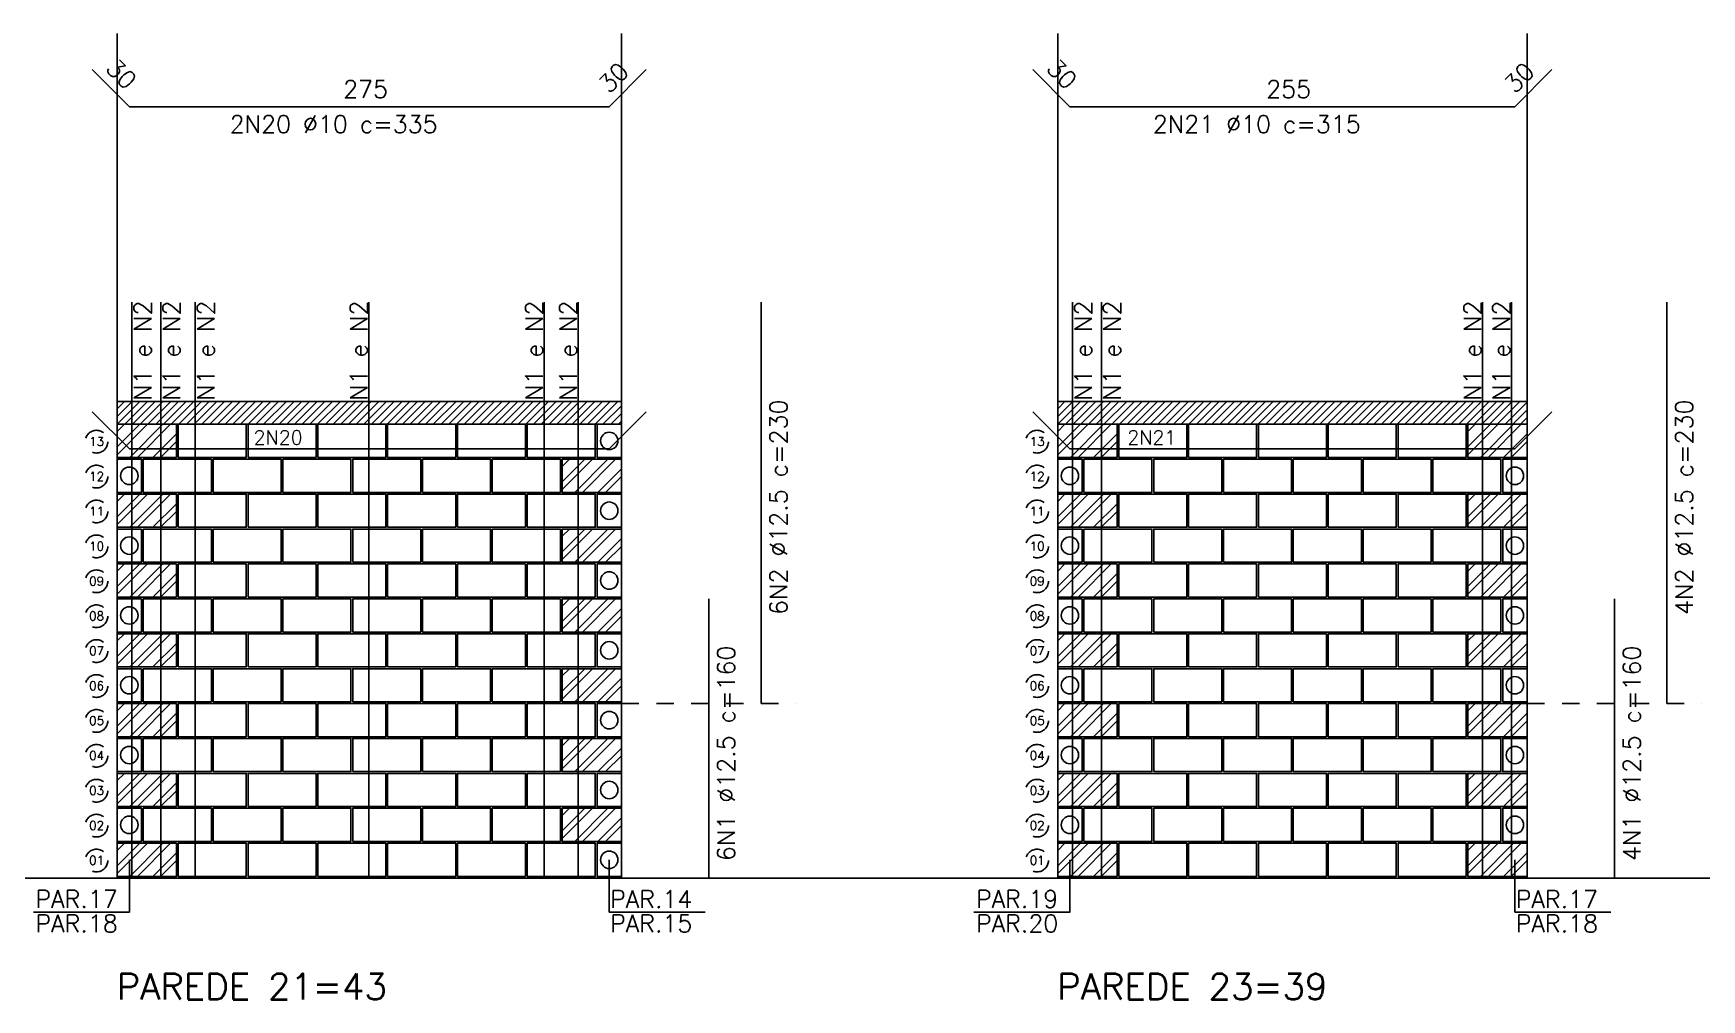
# Model space of a CAD drawing. Extents: x 0 to 187, y -7 to 20.
# Drawn here: x 129.14 to 138.7, y 3.31 to 8.84 of the extents above; entities that cross this region are included whole.
import ezdxf

# ---------------------------------------------------------------- set-up
doc = ezdxf.new("R2010")
doc.units = 0
doc.header["$LTSCALE"] = 0.5
doc.header["$MEASUREMENT"] = 0
doc.linetypes.add('CENTER', pattern=[2, 1.25, -0.25, 0.25, -0.25])
doc.linetypes.add('HIDDEN', pattern=[0.375, 0.25, -0.125])
doc.layers.get('0').update_dxf_attribs({"linetype": 'CONTINUOUS'})
for name, color, linetype in [('AUX00', 7, 'HIDDEN'), ('AUX01', 1, 'CONTINUOUS'), ('B34', 150, 'CONTINUOUS'), ('B34C', 160, 'CONTINUOUS'), ('B39', 2, 'CONTINUOUS'), ('B39C', 5, 'CONTINUOUS'), ('BLOCOPERP', 2, 'CONTINUOUS'), ('BP', 106, 'CONTINUOUS'), ('EIX01', 1, 'CENTER'), ('FERRO_CANALETA', 4, 'CONTINUOUS'), ('FERRO_GROUTE', 4, 'CONTINUOUS'), ('H34', 9, 'CONTINUOUS'), ('HATCHLAJE', 251, 'HIDDEN'), ('TXT02', 2, 'CONTINUOUS'), ('TXT05', 4, 'CONTINUOUS'), ('VIG02', 3, 'CONTINUOUS')]:
    doc.layers.add(name, color=color, linetype=linetype)
doc.styles.add('ROMANS', font='romans.shx')

# ---------------------------------------------------------------- blocks, each defined once
blk = doc.blocks.new('A$C57CC6AC6')
at = {"layer": 'BP'}
blk.add_lwpolyline([(0, 0.19), (0, 0), (0.14, 0), (0.14, 0.19)], close=True, dxfattribs=at)
blk.add_circle((0.07, 0.095), 0.05, dxfattribs=at)

msp = doc.modelspace()

# ---------------------------------------------------------------- hatches: boundary and pattern name
at = {"layer": 'H34'}
h = msp.add_hatch(dxfattribs=at)
h.set_pattern_fill('ANSI32', color=256, scale=0.25, style=0)
h.set_pattern_definition([(45, (268.48717, -97.68135), (-0.06629126, 0.06629126), []), (45, (268.53137, -97.68135), (-0.06629126, 0.06629126), [])])
h.paths.add_polyline_path([(129.619, 6.604), (129.619, 6.414), (129.959, 6.414), (129.959, 6.604)])
h = msp.add_hatch(dxfattribs=at)
h.set_pattern_fill('ANSI32', color=256, scale=0.25, style=0)
h.set_pattern_definition([(45, (273.87717, -97.68135), (-0.06629126, 0.06629126), []), (45, (273.92137, -97.68135), (-0.06629126, 0.06629126), [])])
h.paths.add_polyline_path([(135.009, 6.604), (135.009, 6.414), (135.349, 6.414), (135.349, 6.604)])
h = msp.add_hatch(dxfattribs=at)
h.set_pattern_fill('ANSI32', color=256, scale=0.25, style=0)
h.set_pattern_definition([(45, (276.22717, -97.68135), (-0.06629126, 0.06629126), []), (45, (276.27137, -97.68135), (-0.06629126, 0.06629126), [])])
h.paths.add_polyline_path([(137.359, 6.604), (137.359, 6.414), (137.699, 6.414), (137.699, 6.604)])
h = msp.add_hatch(dxfattribs=at)
h.set_pattern_fill('ANSI32', color=256, scale=0.25, style=0)
h.set_pattern_definition([(45, (271.03717, -97.88135), (-0.06629126, 0.06629126), []), (45, (271.08137, -97.88135), (-0.06629126, 0.06629126), [])])
h.paths.add_polyline_path([(132.169, 6.404), (132.169, 6.214), (132.509, 6.214), (132.509, 6.404)])
h = msp.add_hatch(dxfattribs=at)
h.set_pattern_fill('ANSI32', color=256, scale=0.25, style=0)
h.set_pattern_definition([(45, (268.48717, -98.08135), (-0.06629126, 0.06629126), []), (45, (268.53137, -98.08135), (-0.06629126, 0.06629126), [])])
h.paths.add_polyline_path([(129.619, 6.204), (129.619, 6.014), (129.959, 6.014), (129.959, 6.204)])
h = msp.add_hatch(dxfattribs=at)
h.set_pattern_fill('ANSI32', color=256, scale=0.25, style=0)
h.set_pattern_definition([(45, (273.87717, -98.08135), (-0.06629126, 0.06629126), []), (45, (273.92137, -98.08135), (-0.06629126, 0.06629126), [])])
h.paths.add_polyline_path([(135.009, 6.204), (135.009, 6.014), (135.349, 6.014), (135.349, 6.204)])
h = msp.add_hatch(dxfattribs=at)
h.set_pattern_fill('ANSI32', color=256, scale=0.25, style=0)
h.set_pattern_definition([(45, (276.22717, -98.08135), (-0.06629126, 0.06629126), []), (45, (276.27137, -98.08135), (-0.06629126, 0.06629126), [])])
h.paths.add_polyline_path([(137.359, 6.204), (137.359, 6.014), (137.699, 6.014), (137.699, 6.204)])
h = msp.add_hatch(dxfattribs=at)
h.set_pattern_fill('ANSI32', color=256, scale=0.25, style=0)
h.set_pattern_definition([(45, (271.03717, -98.28135), (-0.06629126, 0.06629126), []), (45, (271.08137, -98.28135), (-0.06629126, 0.06629126), [])])
h.paths.add_polyline_path([(132.169, 6.004), (132.169, 5.814), (132.509, 5.814), (132.509, 6.004)])
h = msp.add_hatch(dxfattribs=at)
h.set_pattern_fill('ANSI32', color=256, scale=0.25, style=0)
h.set_pattern_definition([(45, (268.48717, -98.48135), (-0.06629126, 0.06629126), []), (45, (268.53137, -98.48135), (-0.06629126, 0.06629126), [])])
h.paths.add_polyline_path([(129.619, 5.804), (129.619, 5.614), (129.959, 5.614), (129.959, 5.804)])
h = msp.add_hatch(dxfattribs=at)
h.set_pattern_fill('ANSI32', color=256, scale=0.25, style=0)
h.set_pattern_definition([(45, (273.87717, -98.48135), (-0.06629126, 0.06629126), []), (45, (273.92137, -98.48135), (-0.06629126, 0.06629126), [])])
h.paths.add_polyline_path([(135.009, 5.804), (135.009, 5.614), (135.349, 5.614), (135.349, 5.804)])
h = msp.add_hatch(dxfattribs=at)
h.set_pattern_fill('ANSI32', color=256, scale=0.25, style=0)
h.set_pattern_definition([(45, (276.22717, -98.48135), (-0.06629126, 0.06629126), []), (45, (276.27137, -98.48135), (-0.06629126, 0.06629126), [])])
h.paths.add_polyline_path([(137.359, 5.804), (137.359, 5.614), (137.699, 5.614), (137.699, 5.804)])
h = msp.add_hatch(dxfattribs=at)
h.set_pattern_fill('ANSI32', color=256, scale=0.25, style=0)
h.set_pattern_definition([(45, (271.03717, -98.68135), (-0.06629126, 0.06629126), []), (45, (271.08137, -98.68135), (-0.06629126, 0.06629126), [])])
h.paths.add_polyline_path([(132.169, 5.604), (132.169, 5.414), (132.509, 5.414), (132.509, 5.604)])
h = msp.add_hatch(dxfattribs=at)
h.set_pattern_fill('ANSI32', color=256, scale=0.25, style=0)
h.set_pattern_definition([(45, (268.48717, -98.88135), (-0.06629126, 0.06629126), []), (45, (268.53137, -98.88135), (-0.06629126, 0.06629126), [])])
h.paths.add_polyline_path([(129.619, 5.404), (129.619, 5.214), (129.959, 5.214), (129.959, 5.404)])
h = msp.add_hatch(dxfattribs=at)
h.set_pattern_fill('ANSI32', color=256, scale=0.25, style=0)
h.set_pattern_definition([(45, (273.87717, -98.88135), (-0.06629126, 0.06629126), []), (45, (273.92137, -98.88135), (-0.06629126, 0.06629126), [])])
h.paths.add_polyline_path([(135.009, 5.404), (135.009, 5.214), (135.349, 5.214), (135.349, 5.404)])
h = msp.add_hatch(dxfattribs=at)
h.set_pattern_fill('ANSI32', color=256, scale=0.25, style=0)
h.set_pattern_definition([(45, (276.22717, -98.88135), (-0.06629126, 0.06629126), []), (45, (276.27137, -98.88135), (-0.06629126, 0.06629126), [])])
h.paths.add_polyline_path([(137.359, 5.404), (137.359, 5.214), (137.699, 5.214), (137.699, 5.404)])
h = msp.add_hatch(dxfattribs=at)
h.set_pattern_fill('ANSI32', color=256, scale=0.25, style=0)
h.set_pattern_definition([(45, (271.03717, -99.08135), (-0.06629126, 0.06629126), []), (45, (271.08137, -99.08135), (-0.06629126, 0.06629126), [])])
h.paths.add_polyline_path([(132.169, 5.204), (132.169, 5.014), (132.509, 5.014), (132.509, 5.204)])
h = msp.add_hatch(dxfattribs=at)
h.set_pattern_fill('ANSI32', color=256, scale=0.25, style=0)
h.set_pattern_definition([(45, (268.48717, -99.28135), (-0.06629126, 0.06629126), []), (45, (268.53137, -99.28135), (-0.06629126, 0.06629126), [])])
h.paths.add_polyline_path([(129.619, 5.004), (129.619, 4.814), (129.959, 4.814), (129.959, 5.004)])
h = msp.add_hatch(dxfattribs=at)
h.set_pattern_fill('ANSI32', color=256, scale=0.25, style=0)
h.set_pattern_definition([(45, (273.87717, -99.28135), (-0.06629126, 0.06629126), []), (45, (273.92137, -99.28135), (-0.06629126, 0.06629126), [])])
h.paths.add_polyline_path([(135.009, 5.004), (135.009, 4.814), (135.349, 4.814), (135.349, 5.004)])
h = msp.add_hatch(dxfattribs=at)
h.set_pattern_fill('ANSI32', color=256, scale=0.25, style=0)
h.set_pattern_definition([(45, (276.22717, -99.28135), (-0.06629126, 0.06629126), []), (45, (276.27137, -99.28135), (-0.06629126, 0.06629126), [])])
h.paths.add_polyline_path([(137.359, 5.004), (137.359, 4.814), (137.699, 4.814), (137.699, 5.004)])
h = msp.add_hatch(dxfattribs=at)
h.set_pattern_fill('ANSI32', color=256, scale=0.25, style=0)
h.set_pattern_definition([(45, (271.03717, -99.48135), (-0.06629126, 0.06629126), []), (45, (271.08137, -99.48135), (-0.06629126, 0.06629126), [])])
h.paths.add_polyline_path([(132.169, 4.804), (132.169, 4.614), (132.509, 4.614), (132.509, 4.804)])
h = msp.add_hatch(dxfattribs=at)
h.set_pattern_fill('ANSI32', color=256, scale=0.25, style=0)
h.set_pattern_definition([(45, (268.48717, -99.68135), (-0.06629126, 0.06629126), []), (45, (268.53137, -99.68135), (-0.06629126, 0.06629126), [])])
h.paths.add_polyline_path([(129.619, 4.604), (129.619, 4.414), (129.959, 4.414), (129.959, 4.604)])
h = msp.add_hatch(dxfattribs=at)
h.set_pattern_fill('ANSI32', color=256, scale=0.25, style=0)
h.set_pattern_definition([(45, (273.87717, -99.68135), (-0.06629126, 0.06629126), []), (45, (273.92137, -99.68135), (-0.06629126, 0.06629126), [])])
h.paths.add_polyline_path([(135.009, 4.604), (135.009, 4.414), (135.349, 4.414), (135.349, 4.604)])
h = msp.add_hatch(dxfattribs=at)
h.set_pattern_fill('ANSI32', color=256, scale=0.25, style=0)
h.set_pattern_definition([(45, (276.22717, -99.68135), (-0.06629126, 0.06629126), []), (45, (276.27137, -99.68135), (-0.06629126, 0.06629126), [])])
h.paths.add_polyline_path([(137.359, 4.604), (137.359, 4.414), (137.699, 4.414), (137.699, 4.604)])
h = msp.add_hatch(dxfattribs=at)
h.set_pattern_fill('ANSI32', color=256, scale=0.25, style=0)
h.set_pattern_definition([(45, (271.03717, -99.88135), (-0.06629126, 0.06629126), []), (45, (271.08137, -99.88135), (-0.06629126, 0.06629126), [])])
h.paths.add_polyline_path([(132.169, 4.404), (132.169, 4.214), (132.509, 4.214), (132.509, 4.404)])
h = msp.add_hatch(dxfattribs=at)
h.set_pattern_fill('ANSI32', color=256, scale=0.25, style=0)
h.set_pattern_definition([(45, (268.48717, -100.08135), (-0.06629126, 0.06629126), []), (45, (268.53137, -100.08135), (-0.06629126, 0.06629126), [])])
h.paths.add_polyline_path([(129.619, 4.204), (129.619, 4.014), (129.959, 4.014), (129.959, 4.204)])
h = msp.add_hatch(dxfattribs=at)
h.set_pattern_fill('ANSI32', color=256, scale=0.25, style=0)
h.set_pattern_definition([(45, (273.87717, -100.08135), (-0.06629126, 0.06629126), []), (45, (273.92137, -100.08135), (-0.06629126, 0.06629126), [])])
h.paths.add_polyline_path([(135.009, 4.204), (135.009, 4.014), (135.349, 4.014), (135.349, 4.204)])
h = msp.add_hatch(dxfattribs=at)
h.set_pattern_fill('ANSI32', color=256, scale=0.25, style=0)
h.set_pattern_definition([(45, (276.22717, -100.08135), (-0.06629126, 0.06629126), []), (45, (276.27137, -100.08135), (-0.06629126, 0.06629126), [])])
h.paths.add_polyline_path([(137.359, 4.204), (137.359, 4.014), (137.699, 4.014), (137.699, 4.204)])
at = {"layer": 'HATCHLAJE'}
h = msp.add_hatch(dxfattribs=at)
h.set_pattern_fill('ANSI31', color=256, scale=0.25, style=0)
h.set_pattern_definition([(45, (129.61897, 6.603954), (-0.0220971, 0.0220971), [])])
h.paths.add_polyline_path([(132.509, 6.604), (129.619, 6.604), (129.619, 6.734), (132.509, 6.734)])
h = msp.add_hatch(dxfattribs=at)
h.set_pattern_fill('ANSI31', color=256, scale=0.25, style=0)
h.set_pattern_definition([(45, (135.00897, 6.603954), (-0.0220971, 0.0220971), [])])
h.paths.add_polyline_path([(137.699, 6.604), (135.009, 6.604), (135.009, 6.734), (137.699, 6.734)])

# ---------------------------------------------------------------- linework, layer by layer
msp.add_xline((74.1389, 4.004), (1, 0))
at = {"layer": 'AUX00'}
for centre in [(129.5006, 6.5046), (134.8906, 6.5046), (129.5006, 6.3046), (134.8906, 6.3046), (129.5006, 6.1046), (134.8906, 6.1046), (129.5006, 5.9046), (134.8906, 5.9046), (129.5006, 5.7046), (134.8906, 5.7046), (129.5006, 5.5046), (134.8906, 5.5046), (129.5006, 5.3046), (134.8906, 5.3046), (129.5006, 5.1046), (134.8906, 5.1046), (129.5006, 4.9046), (134.8906, 4.9046), (129.5006, 4.7046), (134.8906, 4.7046), (129.5006, 4.5046), (134.8906, 4.5046), (129.5006, 4.3046), (134.8906, 4.3046), (129.5006, 4.1046), (134.8906, 4.1046)]:
    msp.add_circle(centre, 0.065, dxfattribs=at)
at = {"layer": 'AUX01'}
for points in [[(129.619, 8.844), (129.619, 4.004), (132.509, 4.004), (132.509, 8.844)], [(135.009, 8.844), (135.009, 4.004), (137.699, 4.004), (137.699, 8.844)], [(129.689, 4.109), (129.689, 3.809), (129.139, 3.809)], [(132.439, 4.109), (132.439, 3.809), (132.989, 3.809)], [(135.079, 4.109), (135.079, 3.809), (134.529, 3.809)], [(137.629, 4.109), (137.629, 3.809), (138.179, 3.809)]]:
    msp.add_lwpolyline(points, dxfattribs=at)
at = {"layer": 'B34'}
for points in [[(132.509, 6.214), (132.169, 6.214), (132.169, 6.404), (132.509, 6.404)], [(129.959, 6.014), (129.619, 6.014), (129.619, 6.204), (129.959, 6.204)], [(135.349, 6.014), (135.009, 6.014), (135.009, 6.204), (135.349, 6.204)], [(137.699, 6.014), (137.359, 6.014), (137.359, 6.204), (137.699, 6.204)], [(132.509, 5.814), (132.169, 5.814), (132.169, 6.004), (132.509, 6.004)], [(129.959, 5.614), (129.619, 5.614), (129.619, 5.804), (129.959, 5.804)], [(135.349, 5.614), (135.009, 5.614), (135.009, 5.804), (135.349, 5.804)], [(137.699, 5.614), (137.359, 5.614), (137.359, 5.804), (137.699, 5.804)], [(132.509, 5.414), (132.169, 5.414), (132.169, 5.604), (132.509, 5.604)], [(129.959, 5.214), (129.619, 5.214), (129.619, 5.404), (129.959, 5.404)], [(135.349, 5.214), (135.009, 5.214), (135.009, 5.404), (135.349, 5.404)], [(137.699, 5.214), (137.359, 5.214), (137.359, 5.404), (137.699, 5.404)], [(132.509, 5.014), (132.169, 5.014), (132.169, 5.204), (132.509, 5.204)], [(129.959, 4.814), (129.619, 4.814), (129.619, 5.004), (129.959, 5.004)], [(135.349, 4.814), (135.009, 4.814), (135.009, 5.004), (135.349, 5.004)], [(137.699, 4.814), (137.359, 4.814), (137.359, 5.004), (137.699, 5.004)], [(132.509, 4.614), (132.169, 4.614), (132.169, 4.804), (132.509, 4.804)], [(129.959, 4.414), (129.619, 4.414), (129.619, 4.604), (129.959, 4.604)], [(135.349, 4.414), (135.009, 4.414), (135.009, 4.604), (135.349, 4.604)], [(137.699, 4.414), (137.359, 4.414), (137.359, 4.604), (137.699, 4.604)], [(132.509, 4.214), (132.169, 4.214), (132.169, 4.404), (132.509, 4.404)], [(129.959, 4.014), (129.619, 4.014), (129.619, 4.204), (129.959, 4.204)], [(135.349, 4.014), (135.009, 4.014), (135.009, 4.204), (135.349, 4.204)], [(137.699, 4.014), (137.359, 4.014), (137.359, 4.204), (137.699, 4.204)]]:
    msp.add_lwpolyline(points, close=True, dxfattribs=at)
at = {"layer": 'B34C'}
for points in [[(129.959, 6.414), (129.619, 6.414), (129.619, 6.604), (129.959, 6.604)], [(135.349, 6.414), (135.009, 6.414), (135.009, 6.604), (135.349, 6.604)], [(137.699, 6.414), (137.359, 6.414), (137.359, 6.604), (137.699, 6.604)]]:
    msp.add_lwpolyline(points, close=True, dxfattribs=at)
at = {"layer": 'B39'}
for points in [[(129.769, 6.214), (130.159, 6.214), (130.159, 6.404), (129.769, 6.404)], [(130.169, 6.214), (130.559, 6.214), (130.559, 6.404), (130.169, 6.404)], [(130.569, 6.214), (130.959, 6.214), (130.959, 6.404), (130.569, 6.404)], [(130.969, 6.214), (131.359, 6.214), (131.359, 6.404), (130.969, 6.404)], [(131.369, 6.214), (131.759, 6.214), (131.759, 6.404), (131.369, 6.404)], [(131.769, 6.214), (132.159, 6.214), (132.159, 6.404), (131.769, 6.404)], [(135.159, 6.214), (135.549, 6.214), (135.549, 6.404), (135.159, 6.404)], [(135.559, 6.214), (135.949, 6.214), (135.949, 6.404), (135.559, 6.404)], [(135.959, 6.214), (136.349, 6.214), (136.349, 6.404), (135.959, 6.404)], [(136.359, 6.214), (136.749, 6.214), (136.749, 6.404), (136.359, 6.404)], [(136.759, 6.214), (137.149, 6.214), (137.149, 6.404), (136.759, 6.404)], [(137.159, 6.214), (137.549, 6.214), (137.549, 6.404), (137.159, 6.404)], [(129.969, 6.014), (130.359, 6.014), (130.359, 6.204), (129.969, 6.204)], [(130.369, 6.014), (130.759, 6.014), (130.759, 6.204), (130.369, 6.204)], [(130.769, 6.014), (131.159, 6.014), (131.159, 6.204), (130.769, 6.204)], [(131.169, 6.014), (131.559, 6.014), (131.559, 6.204), (131.169, 6.204)], [(131.569, 6.014), (131.959, 6.014), (131.959, 6.204), (131.569, 6.204)], [(131.969, 6.014), (132.359, 6.014), (132.359, 6.204), (131.969, 6.204)], [(135.359, 6.014), (135.749, 6.014), (135.749, 6.204), (135.359, 6.204)], [(135.759, 6.014), (136.149, 6.014), (136.149, 6.204), (135.759, 6.204)], [(136.159, 6.014), (136.549, 6.014), (136.549, 6.204), (136.159, 6.204)], [(136.559, 6.014), (136.949, 6.014), (136.949, 6.204), (136.559, 6.204)], [(136.959, 6.014), (137.349, 6.014), (137.349, 6.204), (136.959, 6.204)], [(129.769, 5.814), (130.159, 5.814), (130.159, 6.004), (129.769, 6.004)], [(130.169, 5.814), (130.559, 5.814), (130.559, 6.004), (130.169, 6.004)], [(130.569, 5.814), (130.959, 5.814), (130.959, 6.004), (130.569, 6.004)], [(130.969, 5.814), (131.359, 5.814), (131.359, 6.004), (130.969, 6.004)], [(131.369, 5.814), (131.759, 5.814), (131.759, 6.004), (131.369, 6.004)], [(131.769, 5.814), (132.159, 5.814), (132.159, 6.004), (131.769, 6.004)], [(135.159, 5.814), (135.549, 5.814), (135.549, 6.004), (135.159, 6.004)], [(135.559, 5.814), (135.949, 5.814), (135.949, 6.004), (135.559, 6.004)], [(135.959, 5.814), (136.349, 5.814), (136.349, 6.004), (135.959, 6.004)], [(136.359, 5.814), (136.749, 5.814), (136.749, 6.004), (136.359, 6.004)], [(136.759, 5.814), (137.149, 5.814), (137.149, 6.004), (136.759, 6.004)], [(137.159, 5.814), (137.549, 5.814), (137.549, 6.004), (137.159, 6.004)], [(129.969, 5.614), (130.359, 5.614), (130.359, 5.804), (129.969, 5.804)], [(130.369, 5.614), (130.759, 5.614), (130.759, 5.804), (130.369, 5.804)], [(130.769, 5.614), (131.159, 5.614), (131.159, 5.804), (130.769, 5.804)], [(131.169, 5.614), (131.559, 5.614), (131.559, 5.804), (131.169, 5.804)], [(131.569, 5.614), (131.959, 5.614), (131.959, 5.804), (131.569, 5.804)], [(131.969, 5.614), (132.359, 5.614), (132.359, 5.804), (131.969, 5.804)], [(135.359, 5.614), (135.749, 5.614), (135.749, 5.804), (135.359, 5.804)], [(135.759, 5.614), (136.149, 5.614), (136.149, 5.804), (135.759, 5.804)], [(136.159, 5.614), (136.549, 5.614), (136.549, 5.804), (136.159, 5.804)], [(136.559, 5.614), (136.949, 5.614), (136.949, 5.804), (136.559, 5.804)], [(136.959, 5.614), (137.349, 5.614), (137.349, 5.804), (136.959, 5.804)], [(129.769, 5.414), (130.159, 5.414), (130.159, 5.604), (129.769, 5.604)], [(130.169, 5.414), (130.559, 5.414), (130.559, 5.604), (130.169, 5.604)], [(130.569, 5.414), (130.959, 5.414), (130.959, 5.604), (130.569, 5.604)], [(130.969, 5.414), (131.359, 5.414), (131.359, 5.604), (130.969, 5.604)], [(131.369, 5.414), (131.759, 5.414), (131.759, 5.604), (131.369, 5.604)], [(131.769, 5.414), (132.159, 5.414), (132.159, 5.604), (131.769, 5.604)], [(135.159, 5.414), (135.549, 5.414), (135.549, 5.604), (135.159, 5.604)], [(135.559, 5.414), (135.949, 5.414), (135.949, 5.604), (135.559, 5.604)], [(135.959, 5.414), (136.349, 5.414), (136.349, 5.604), (135.959, 5.604)], [(136.359, 5.414), (136.749, 5.414), (136.749, 5.604), (136.359, 5.604)], [(136.759, 5.414), (137.149, 5.414), (137.149, 5.604), (136.759, 5.604)], [(137.159, 5.414), (137.549, 5.414), (137.549, 5.604), (137.159, 5.604)], [(129.969, 5.214), (130.359, 5.214), (130.359, 5.404), (129.969, 5.404)], [(130.369, 5.214), (130.759, 5.214), (130.759, 5.404), (130.369, 5.404)], [(130.769, 5.214), (131.159, 5.214), (131.159, 5.404), (130.769, 5.404)], [(131.169, 5.214), (131.559, 5.214), (131.559, 5.404), (131.169, 5.404)], [(131.569, 5.214), (131.959, 5.214), (131.959, 5.404), (131.569, 5.404)], [(131.969, 5.214), (132.359, 5.214), (132.359, 5.404), (131.969, 5.404)], [(135.359, 5.214), (135.749, 5.214), (135.749, 5.404), (135.359, 5.404)], [(135.759, 5.214), (136.149, 5.214), (136.149, 5.404), (135.759, 5.404)], [(136.159, 5.214), (136.549, 5.214), (136.549, 5.404), (136.159, 5.404)], [(136.559, 5.214), (136.949, 5.214), (136.949, 5.404), (136.559, 5.404)], [(136.959, 5.214), (137.349, 5.214), (137.349, 5.404), (136.959, 5.404)], [(129.769, 5.014), (130.159, 5.014), (130.159, 5.204), (129.769, 5.204)], [(130.169, 5.014), (130.559, 5.014), (130.559, 5.204), (130.169, 5.204)], [(130.569, 5.014), (130.959, 5.014), (130.959, 5.204), (130.569, 5.204)], [(130.969, 5.014), (131.359, 5.014), (131.359, 5.204), (130.969, 5.204)], [(131.369, 5.014), (131.759, 5.014), (131.759, 5.204), (131.369, 5.204)], [(131.769, 5.014), (132.159, 5.014), (132.159, 5.204), (131.769, 5.204)], [(135.159, 5.014), (135.549, 5.014), (135.549, 5.204), (135.159, 5.204)], [(135.559, 5.014), (135.949, 5.014), (135.949, 5.204), (135.559, 5.204)], [(135.959, 5.014), (136.349, 5.014), (136.349, 5.204), (135.959, 5.204)], [(136.359, 5.014), (136.749, 5.014), (136.749, 5.204), (136.359, 5.204)], [(136.759, 5.014), (137.149, 5.014), (137.149, 5.204), (136.759, 5.204)], [(137.159, 5.014), (137.549, 5.014), (137.549, 5.204), (137.159, 5.204)], [(129.969, 4.814), (130.359, 4.814), (130.359, 5.004), (129.969, 5.004)], [(130.369, 4.814), (130.759, 4.814), (130.759, 5.004), (130.369, 5.004)], [(130.769, 4.814), (131.159, 4.814), (131.159, 5.004), (130.769, 5.004)], [(131.169, 4.814), (131.559, 4.814), (131.559, 5.004), (131.169, 5.004)], [(131.569, 4.814), (131.959, 4.814), (131.959, 5.004), (131.569, 5.004)], [(131.969, 4.814), (132.359, 4.814), (132.359, 5.004), (131.969, 5.004)], [(135.359, 4.814), (135.749, 4.814), (135.749, 5.004), (135.359, 5.004)], [(135.759, 4.814), (136.149, 4.814), (136.149, 5.004), (135.759, 5.004)], [(136.159, 4.814), (136.549, 4.814), (136.549, 5.004), (136.159, 5.004)], [(136.559, 4.814), (136.949, 4.814), (136.949, 5.004), (136.559, 5.004)], [(136.959, 4.814), (137.349, 4.814), (137.349, 5.004), (136.959, 5.004)], [(129.769, 4.614), (130.159, 4.614), (130.159, 4.804), (129.769, 4.804)], [(130.169, 4.614), (130.559, 4.614), (130.559, 4.804), (130.169, 4.804)], [(130.569, 4.614), (130.959, 4.614), (130.959, 4.804), (130.569, 4.804)], [(130.969, 4.614), (131.359, 4.614), (131.359, 4.804), (130.969, 4.804)], [(131.369, 4.614), (131.759, 4.614), (131.759, 4.804), (131.369, 4.804)], [(131.769, 4.614), (132.159, 4.614), (132.159, 4.804), (131.769, 4.804)], [(135.159, 4.614), (135.549, 4.614), (135.549, 4.804), (135.159, 4.804)], [(135.559, 4.614), (135.949, 4.614), (135.949, 4.804), (135.559, 4.804)], [(135.959, 4.614), (136.349, 4.614), (136.349, 4.804), (135.959, 4.804)], [(136.359, 4.614), (136.749, 4.614), (136.749, 4.804), (136.359, 4.804)], [(136.759, 4.614), (137.149, 4.614), (137.149, 4.804), (136.759, 4.804)], [(137.159, 4.614), (137.549, 4.614), (137.549, 4.804), (137.159, 4.804)], [(129.969, 4.414), (130.359, 4.414), (130.359, 4.604), (129.969, 4.604)], [(130.369, 4.414), (130.759, 4.414), (130.759, 4.604), (130.369, 4.604)], [(130.769, 4.414), (131.159, 4.414), (131.159, 4.604), (130.769, 4.604)], [(131.169, 4.414), (131.559, 4.414), (131.559, 4.604), (131.169, 4.604)], [(131.569, 4.414), (131.959, 4.414), (131.959, 4.604), (131.569, 4.604)], [(131.969, 4.414), (132.359, 4.414), (132.359, 4.604), (131.969, 4.604)], [(135.359, 4.414), (135.749, 4.414), (135.749, 4.604), (135.359, 4.604)], [(135.759, 4.414), (136.149, 4.414), (136.149, 4.604), (135.759, 4.604)], [(136.159, 4.414), (136.549, 4.414), (136.549, 4.604), (136.159, 4.604)], [(136.559, 4.414), (136.949, 4.414), (136.949, 4.604), (136.559, 4.604)], [(136.959, 4.414), (137.349, 4.414), (137.349, 4.604), (136.959, 4.604)], [(129.769, 4.214), (130.159, 4.214), (130.159, 4.404), (129.769, 4.404)], [(130.169, 4.214), (130.559, 4.214), (130.559, 4.404), (130.169, 4.404)], [(130.569, 4.214), (130.959, 4.214), (130.959, 4.404), (130.569, 4.404)], [(130.969, 4.214), (131.359, 4.214), (131.359, 4.404), (130.969, 4.404)], [(131.369, 4.214), (131.759, 4.214), (131.759, 4.404), (131.369, 4.404)], [(131.769, 4.214), (132.159, 4.214), (132.159, 4.404), (131.769, 4.404)], [(135.159, 4.214), (135.549, 4.214), (135.549, 4.404), (135.159, 4.404)], [(135.559, 4.214), (135.949, 4.214), (135.949, 4.404), (135.559, 4.404)], [(135.959, 4.214), (136.349, 4.214), (136.349, 4.404), (135.959, 4.404)], [(136.359, 4.214), (136.749, 4.214), (136.749, 4.404), (136.359, 4.404)], [(136.759, 4.214), (137.149, 4.214), (137.149, 4.404), (136.759, 4.404)], [(137.159, 4.214), (137.549, 4.214), (137.549, 4.404), (137.159, 4.404)], [(129.969, 4.014), (130.359, 4.014), (130.359, 4.204), (129.969, 4.204)], [(130.369, 4.014), (130.759, 4.014), (130.759, 4.204), (130.369, 4.204)], [(130.769, 4.014), (131.159, 4.014), (131.159, 4.204), (130.769, 4.204)], [(131.169, 4.014), (131.559, 4.014), (131.559, 4.204), (131.169, 4.204)], [(131.569, 4.014), (131.959, 4.014), (131.959, 4.204), (131.569, 4.204)], [(131.969, 4.014), (132.359, 4.014), (132.359, 4.204), (131.969, 4.204)], [(135.359, 4.014), (135.749, 4.014), (135.749, 4.204), (135.359, 4.204)], [(135.759, 4.014), (136.149, 4.014), (136.149, 4.204), (135.759, 4.204)], [(136.159, 4.014), (136.549, 4.014), (136.549, 4.204), (136.159, 4.204)], [(136.559, 4.014), (136.949, 4.014), (136.949, 4.204), (136.559, 4.204)], [(136.959, 4.014), (137.349, 4.014), (137.349, 4.204), (136.959, 4.204)]]:
    msp.add_lwpolyline(points, close=True, dxfattribs=at)
at = {"layer": 'B39C'}
for points in [[(129.969, 6.414), (130.359, 6.414), (130.359, 6.604), (129.969, 6.604)], [(130.369, 6.414), (130.759, 6.414), (130.759, 6.604), (130.369, 6.604)], [(130.769, 6.414), (131.159, 6.414), (131.159, 6.604), (130.769, 6.604)], [(131.169, 6.414), (131.559, 6.414), (131.559, 6.604), (131.169, 6.604)], [(131.569, 6.414), (131.959, 6.414), (131.959, 6.604), (131.569, 6.604)], [(131.969, 6.414), (132.359, 6.414), (132.359, 6.604), (131.969, 6.604)], [(135.359, 6.414), (135.749, 6.414), (135.749, 6.604), (135.359, 6.604)], [(135.759, 6.414), (136.149, 6.414), (136.149, 6.604), (135.759, 6.604)], [(136.159, 6.414), (136.549, 6.414), (136.549, 6.604), (136.159, 6.604)], [(136.559, 6.414), (136.949, 6.414), (136.949, 6.604), (136.559, 6.604)], [(136.959, 6.414), (137.349, 6.414), (137.349, 6.604), (136.959, 6.604)]]:
    msp.add_lwpolyline(points, close=True, dxfattribs=at)
at = {"layer": 'EIX01', "linetype": 'HIDDEN', "ltscale": 0.5}
for p, q in [((132.509, 5.004), (133.509, 5.004)), ((137.699, 5.004), (138.699, 5.004)), ((132.509, 4.004), (133.509, 4.004)), ((137.699, 4.004), (138.699, 4.004))]:
    msp.add_line(p, q, dxfattribs=at)
at = {"layer": 'FERRO_CANALETA'}
for points in [[(132.6511, 8.6361), (132.439, 8.424), (129.689, 8.424), (129.4768, 8.6361)], [(137.8411, 8.6361), (137.629, 8.424), (135.079, 8.424), (134.8668, 8.6361)], [(132.6511, 6.6761), (132.439, 6.464), (129.689, 6.464), (129.4768, 6.6761)], [(137.8411, 6.6761), (137.629, 6.464), (135.079, 6.464), (134.8668, 6.6761)]]:
    msp.add_lwpolyline(points, dxfattribs=at)
at = {"layer": 'FERRO_GROUTE'}
for p, q in [((129.704, 4.004), (129.704, 7.304)), ((129.869, 4.004), (129.869, 7.304)), ((130.0665, 4.004), (130.0665, 7.304)), ((131.0615, 4.004), (131.0615, 7.304)), ((132.0665, 4.004), (132.0665, 7.304)), ((132.2615, 4.004), (132.2615, 7.304)), ((133.309, 5.004), (133.309, 7.304)), ((135.094, 4.004), (135.094, 7.304)), ((135.259, 4.004), (135.259, 7.304)), ((137.444, 4.004), (137.444, 7.304)), ((137.609, 4.004), (137.609, 7.304)), ((138.499, 5.004), (138.499, 7.304)), ((133.009, 4.004), (133.009, 5.604)), ((138.199, 4.004), (138.199, 5.604))]:
    msp.add_line(p, q, dxfattribs=at)
at = {"layer": 'VIG02'}
for points in [[(132.509, 6.604), (129.619, 6.604), (129.619, 6.734), (132.509, 6.734), (132.509, 6.604)], [(137.699, 6.604), (135.009, 6.604), (135.009, 6.734), (137.699, 6.734), (137.699, 6.604)]]:
    msp.add_lwpolyline(points, dxfattribs=at)

# ---------------------------------------------------------------- block references
at = {"layer": 'BLOCOPERP', "xscale": -1}
for p in [(132.509, 6.414), (129.759, 6.214), (135.149, 6.214), (137.699, 6.214), (132.509, 6.014), (129.759, 5.814), (135.149, 5.814), (137.699, 5.814), (132.509, 5.614), (129.759, 5.414), (135.149, 5.414), (137.699, 5.414), (132.509, 5.214), (129.759, 5.014), (135.149, 5.014), (137.699, 5.014), (132.509, 4.814), (129.759, 4.614), (135.149, 4.614), (137.699, 4.614), (132.509, 4.414), (129.759, 4.214), (135.149, 4.214), (137.699, 4.214), (132.509, 4.014)]:
    msp.add_blockref('A$C57CC6AC6', p, dxfattribs=at)

# ---------------------------------------------------------------- texts
at = {"layer": 'AUX00', "color": 2, "style": 'ROMANS'}
for s, p in [('13', (129.4584, 6.4809)), ('13', (134.8484, 6.4809)), ('12', (129.4584, 6.2809)), ('12', (134.8484, 6.2809)), ('11', (129.4584, 6.0809)), ('11', (134.8484, 6.0809)), ('10', (129.4584, 5.8809)), ('10', (134.8484, 5.8809)), ('09', (129.4584, 5.6809)), ('09', (134.8484, 5.6809)), ('08', (129.4584, 5.4809)), ('08', (134.8484, 5.4809)), ('07', (129.4584, 5.2809)), ('07', (134.8484, 5.2809)), ('06', (129.4584, 5.0809)), ('06', (134.8484, 5.0809)), ('05', (129.4584, 4.8809)), ('05', (134.8484, 4.8809)), ('04', (129.4584, 4.6809)), ('04', (134.8484, 4.6809)), ('03', (129.4584, 4.4809)), ('03', (134.8484, 4.4809)), ('02', (129.4584, 4.2809)), ('02', (134.8484, 4.2809)), ('01', (129.4584, 4.0809)), ('01', (134.8484, 4.0809))]:
    msp.add_text(s, height=0.05, rotation=360, dxfattribs=at).set_placement(p)
at = {"layer": 'TXT02', "style": 'ROMANS'}
for s, rotation, p in [('30', 315.00026, (129.5475, 8.6361)), ('30', 45, (132.439, 8.4947)), ('30', 314.99994, (134.9375, 8.6361)), ('30', 45.00006, (137.629, 8.4947)), ('N1 e N2', 90, (129.8153, 6.7385)), ('N1 e N2', 90, (129.9803, 6.7385)), ('N1 e N2', 90, (130.1778, 6.7385)), ('N1 e N2', 90, (131.0536, 6.7385)), ('N1 e N2', 90, (132.0586, 6.7385)), ('N1 e N2', 90, (132.2536, 6.7385)), ('N1 e N2', 90, (135.2053, 6.7385)), ('N1 e N2', 90, (135.3703, 6.7385)), ('N1 e N2', 90, (137.4361, 6.7385)), ('N1 e N2', 90, (137.6011, 6.7385)), ('6N2 %%C12.5 c=230', 90, (133.459, 5.5116)), ('4N2 %%C12.5 c=230', 90, (138.649, 5.5116)), ('6N1 %%C12.5 c=160', 90, (133.159, 4.1017)), ('4N1 %%C12.5 c=160', 90, (138.349, 4.1017)), ('PAR.17', 0, (129.1509, 3.8341)), ('PAR.14', 360, (132.4437, 3.8336)), ('PAR.19', 0, (134.5409, 3.8341)), ('PAR.17', 360, (137.6337, 3.8336)), ('PAR.18', 360, (129.1509, 3.6941)), ('PAR.15', 360, (132.4437, 3.6936)), ('PAR.20', 360, (134.5409, 3.6941)), ('PAR.18', 360, (137.6337, 3.6936))]:
    msp.add_text(s, height=0.1, rotation=rotation, dxfattribs=at).set_placement(p)
for s, height, p in [('275', 0.1, (130.914, 8.474)), ('255', 0.1, (136.204, 8.474)), ('2N20 %%C10 c=335', 0.1, (130.264, 8.274)), ('2N21 %%C10 c=315', 0.1, (135.554, 8.274)), ('2N20', 0.08, (130.4009, 6.4883)), ('2N21', 0.08, (135.4077, 6.4883))]:
    msp.add_text(s, height=height, dxfattribs=at).set_placement(p)
at = {"layer": 'TXT05', "style": 'ROMANS'}
for s, p in [('PAREDE 21=43', (129.6155, 3.3078)), ('PAREDE 23=39', (135.0055, 3.3078))]:
    msp.add_text(s, height=0.15, dxfattribs=at).set_placement(p)

doc.saveas('drawing.dxf')
